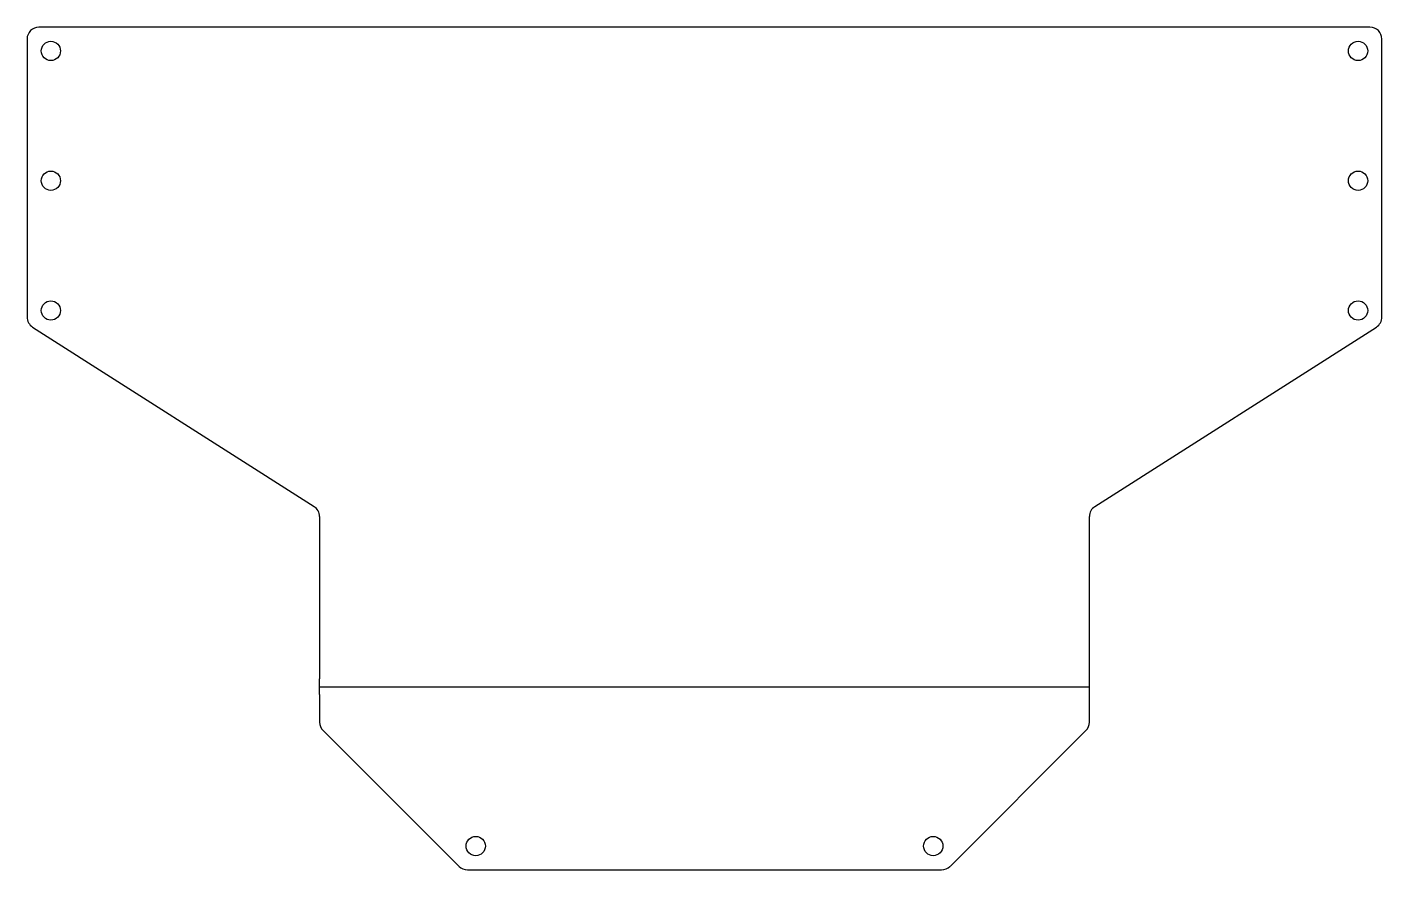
# Model space of a CAD drawing. Header units: inches. Extents: x 9.2 to 23.4, y 6.9 to 15.8.
import ezdxf

# ---------------------------------------------------------------- set-up
doc = ezdxf.new("R2010")
doc.units = ezdxf.units.IN
doc.header["$LTSCALE"] = 1.87
doc.header["$MEASUREMENT"] = 0
doc.layers.get('0').update_dxf_attribs({"linetype": 'CONTINUOUS'})
doc.layers.add('02___PRT_ALL_AXES', color=7, linetype='CONTINUOUS')

msp = doc.modelspace()

# ---------------------------------------------------------------- linework, layer by layer
at = {"color": 7, "linetype": 'Continuous'}
for p, q in [((23.303, 15.784), (9.333, 15.784)), ((9.208, 15.659), (9.208, 12.742)), ((23.428, 12.742), (23.428, 15.659)), ((9.266, 12.636), (12.22, 10.752)), ((20.416, 10.752), (23.37, 12.636)), ((12.278, 10.647), (12.278, 8.944)), ((20.358, 8.944), (20.358, 10.647)), ((12.278, 8.861), (20.358, 8.861)), ((12.278, 8.779), (12.278, 8.49)), ((20.358, 8.49), (20.358, 8.779)), ((12.315, 8.402), (13.742, 6.975)), ((18.895, 6.975), (20.322, 8.402)), ((13.83, 6.939), (18.806, 6.939))]:
    msp.add_line(p, q, dxfattribs=at)
for centre, start, end in [((9.333, 15.659), 90, 180), ((23.303, 15.659), 0, 90), ((9.333, 12.742), 180, 237.4709), ((23.303, 12.742), 302.5291, 360), ((12.153, 10.647), 0, 57.4709), ((20.483, 10.647), 122.5291, 180), ((12.403, 8.49), 180, 225), ((20.233, 8.49), 315, 360), ((13.83, 7.064), 225, 270), ((18.806, 7.064), 270, 315)]:
    msp.add_arc(centre, 0.125, start, end, dxfattribs=at)
at = {"layer": '02___PRT_ALL_AXES', "color": 7, "linetype": 'Continuous'}
for p, q in [((12.278, 8.779), (12.278, 8.944)), ((20.358, 8.779), (20.358, 8.944))]:
    msp.add_line(p, q, dxfattribs=at)
for centre in [(9.458, 15.534), (23.178, 15.534), (9.458, 14.172), (23.178, 14.172), (9.458, 12.81), (23.178, 12.81), (13.917, 7.189), (18.719, 7.189)]:
    msp.add_circle(centre, 0.101, dxfattribs=at)

doc.saveas('drawing.dxf')
